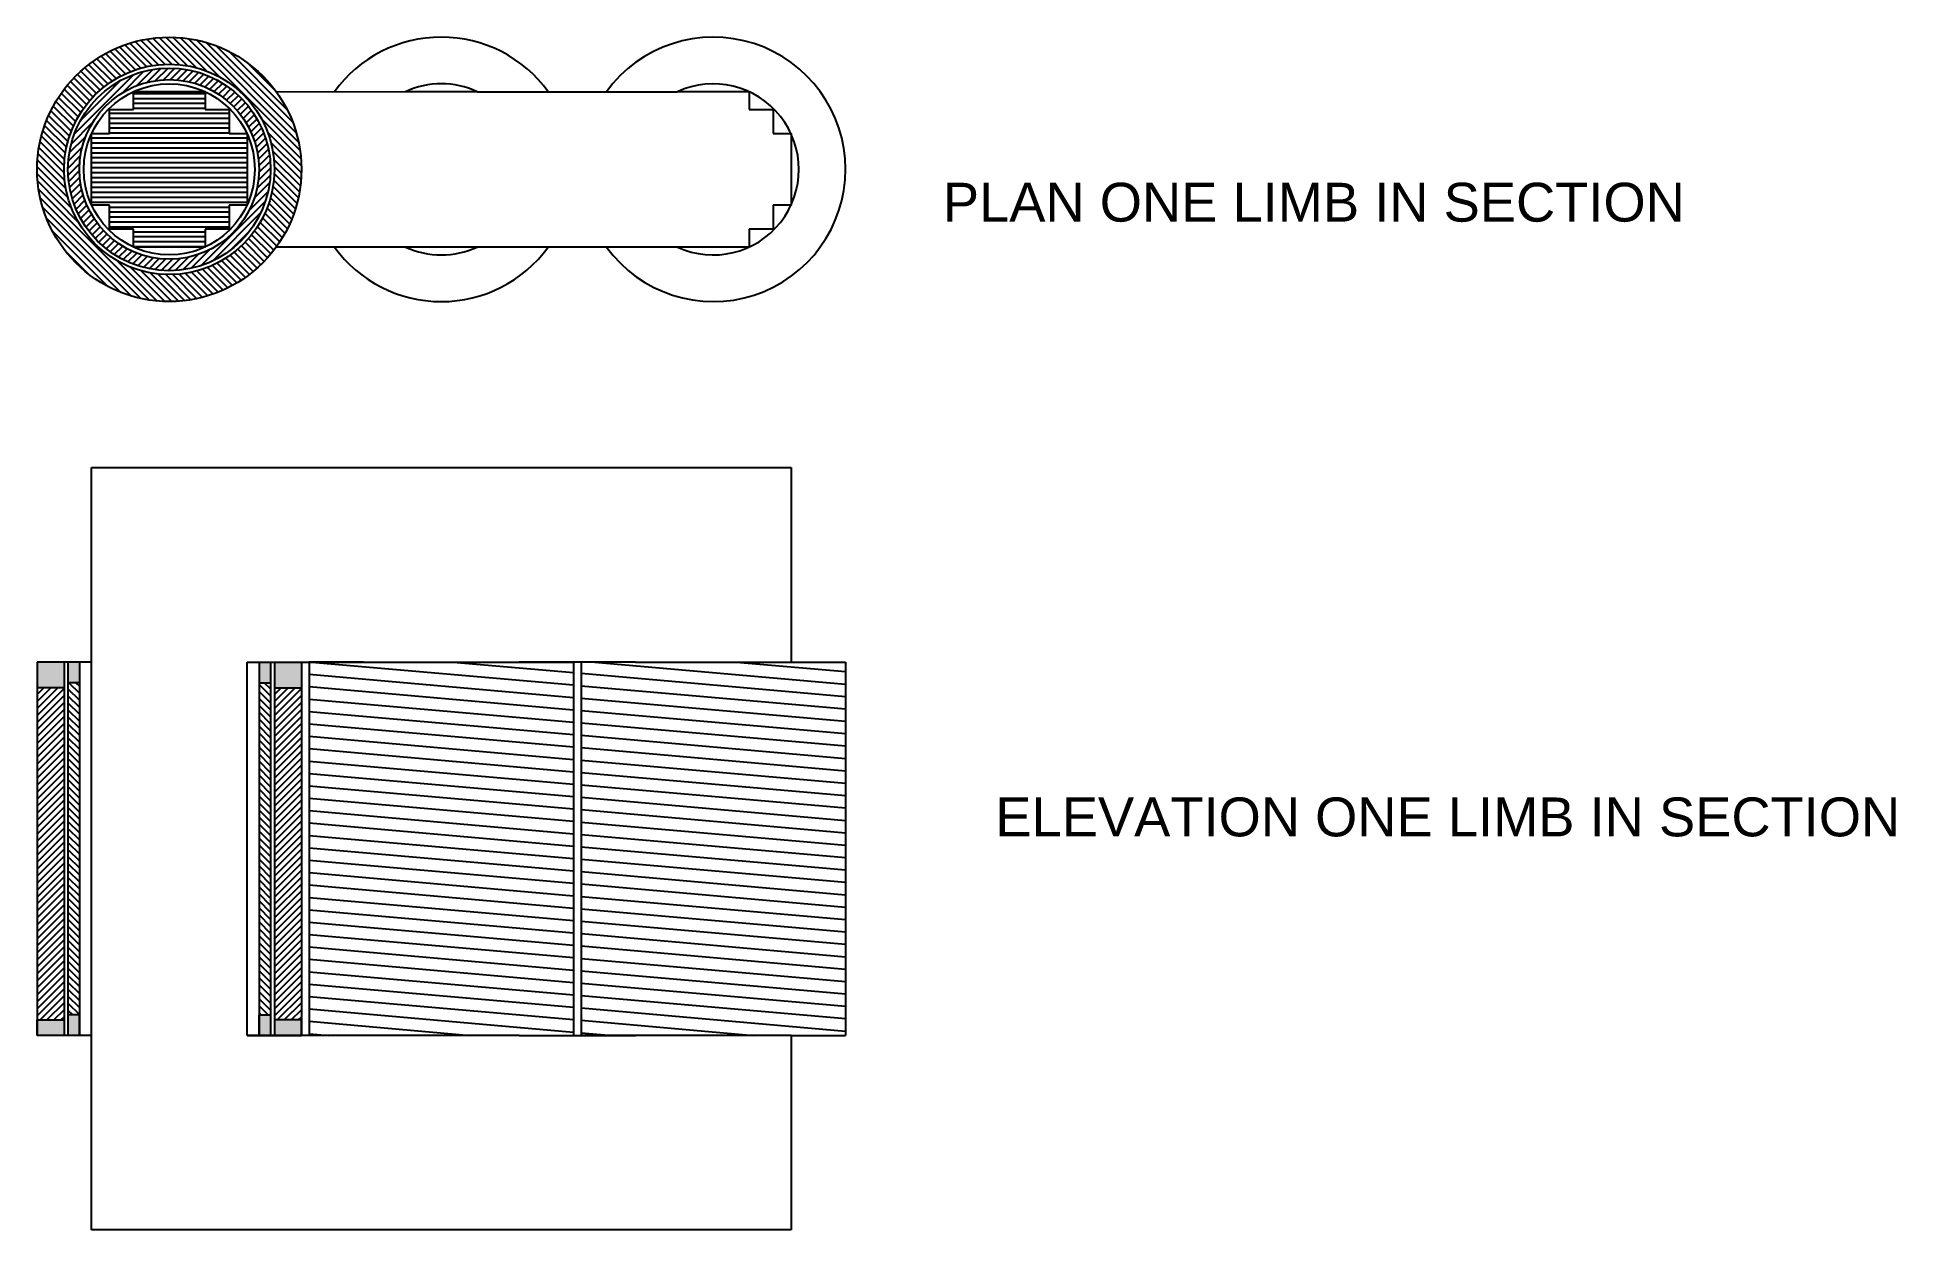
# Model space of a CAD drawing. Header units: millimetres. Extents: x 1800 to 4191, y 213 to 1747.
import ezdxf

# ---------------------------------------------------------------- set-up
doc = ezdxf.new("R2010")
doc.units = ezdxf.units.MM
doc.styles.get("Standard").update_dxf_attribs({"font": 'arial_0.ttf'})

msp = doc.modelspace()

# ---------------------------------------------------------------- hatches: boundary and pattern name
h = msp.add_hatch()
h.set_pattern_fill('ANSI31', color=256, scale=2, angle=90)
h.set_pattern_definition([(135, (1434.071, 1388.529), (-4.49013, -4.49013), [])])
h.paths.add_polyline_path([(1799.5, 1576.6, 1), (2139.5, 1576.6, 1)])
h.paths.add_polyline_path([(2104.8, 1576.6, -1), (1834.2, 1576.6, -1)], flags=16)
h.paths.add_polyline_path([(2099.8, 1576.6, -1), (1839.2, 1576.6, -1)], flags=0)
h.paths.add_polyline_path([(2085, 1576.6, -1), (1854, 1576.6, -1)], flags=0)
h.paths.add_polyline_path([(1923.3, 1676.4), (1923.3, 1676.7), (1923.9, 1676.7, -0.217072), (2015.1, 1676.7), (2015.7, 1676.7), (2015.7, 1676.4, -0.177816), (2069.4, 1622.8), (2069.6, 1622.8), (2069.6, 1622.2, -0.107287), (2079.5, 1576.6, -0.107287), (2069.6, 1531), (2069.6, 1530.4), (2069.4, 1530.4, -0.177816), (2015.7, 1476.7), (2015.7, 1476.5), (2015.1, 1476.5, -0.217072), (1923.9, 1476.5), (1923.3, 1476.5), (1923.3, 1476.7, -0.177816), (1869.7, 1530.4), (1869.4, 1530.4), (1869.4, 1531, -0.107287), (1859.5, 1576.6, -0.107287), (1869.4, 1622.2), (1869.4, 1622.8), (1869.7, 1622.8, -0.177816)], flags=0)
h = msp.add_hatch()
h.set_pattern_fill('ANSI31', color=256, scale=2)
h.set_pattern_definition([(45, (1434.071, 1388.529), (-4.49013, 4.49013), [])])
h.paths.add_polyline_path([(1839.2, 1576.6, 1), (2099.8, 1576.6, 1)])
h.paths.add_polyline_path([(2085, 1576.6, -1), (1854, 1576.6, -1)], flags=16)
h.paths.add_polyline_path([(2015.1, 1676.7), (2015.7, 1676.7), (2015.7, 1676.4, -0.177816), (2069.4, 1622.8), (2069.6, 1622.8), (2069.6, 1622.2, -0.107287), (2079.5, 1576.6, -0.107287), (2069.6, 1531), (2069.6, 1530.4), (2069.4, 1530.4, -0.177816), (2015.7, 1476.7), (2015.7, 1476.5), (2015.1, 1476.5, -0.217072), (1923.9, 1476.5), (1923.3, 1476.5), (1923.3, 1476.7, -0.177816), (1869.7, 1530.4), (1869.4, 1530.4), (1869.4, 1531, -0.107287), (1859.5, 1576.6, -0.107287), (1869.4, 1622.2), (1869.4, 1622.8), (1869.7, 1622.8, -0.177816), (1923.3, 1676.4), (1923.3, 1676.7), (1923.9, 1676.7, -0.217072)], flags=0)
h = msp.add_hatch()
h.set_pattern_fill('ANSI31', color=256, scale=2, angle=135)
h.set_pattern_definition([(180, (1434.071, 1388.529), (-1e-15, -6.35), [])])
h.paths.add_polyline_path([(1923.3, 1653.6), (1923.3, 1676.7), (2015.7, 1676.7), (2015.7, 1653.6), (2046.5, 1653.6), (2046.5, 1622.8), (2069.6, 1622.8), (2069.6, 1530.4), (2046.5, 1530.4), (2046.5, 1499.6), (2015.7, 1499.6), (2015.7, 1476.5), (1923.3, 1476.5), (1923.3, 1499.6), (1892.5, 1499.6), (1892.5, 1530.4), (1869.4, 1530.4), (1869.4, 1622.8), (1892.5, 1622.8), (1892.5, 1653.6)])
h = msp.add_hatch(color=256)
h.dxf.hatch_style = 1
h.paths.add_polyline_path([(1834.2, 943.1), (1799.5, 943.1), (1799.5, 910.1), (1834.2, 910.1)])
h.paths.add_polyline_path([(1854, 943.1), (1839.2, 943.1), (1839.2, 916.6), (1854, 916.6)])
h.paths.add_polyline_path([(1834.2, 483.1), (1799.5, 483.1), (1799.5, 463.1), (1834.2, 463.1)])
h.paths.add_polyline_path([(1854, 489.6), (1839.2, 489.6), (1839.2, 463.1), (1854, 463.1)])
h = msp.add_hatch(color=256)
h.dxf.hatch_style = 1
h.paths.add_polyline_path([(2104.8, 943.1), (2104.8, 910.1), (2139.5, 910.1), (2139.5, 943.1)])
h.paths.add_polyline_path([(2085, 916.6), (2099.8, 916.6), (2099.8, 943.1), (2085, 943.1)])
h.paths.add_polyline_path([(2104.8, 483.1), (2104.8, 463.1), (2139.5, 463.1), (2139.5, 483.1)])
h.paths.add_polyline_path([(2085, 463.1), (2099.8, 463.1), (2099.8, 489.6), (2085, 489.6)])
h = msp.add_hatch()
h.set_pattern_fill('ANSI31', color=256, scale=5, angle=130)
h.paths.add_polyline_path([(2489.5, 943.1), (2419.6, 943.1), (2219.4, 943.1), (2149.5, 943.1), (2149.5, 463.1), (2219.4, 463.1), (2419.6, 463.1), (2489.5, 463.1)])
h.paths.add_polyline_path([(2839.5, 943.1), (2769.6, 943.1), (2569.4, 943.1), (2499.5, 943.1), (2499.5, 463.1), (2569.4, 463.1), (2769.6, 463.1), (2839.5, 463.1)])
h = msp.add_hatch()
h.set_pattern_fill('ANSI31', color=256, scale=2)
h.paths.add_polyline_path([(1834.2, 910.1), (1799.5, 910.1), (1799.5, 483.1), (1834.2, 483.1)])
h = msp.add_hatch()
h.set_pattern_fill('ANSI31', color=256, scale=2, angle=90)
h.paths.add_polyline_path([(1854, 916.6), (1839.2, 916.6), (1839.2, 489.6), (1854, 489.6)])
h = msp.add_hatch()
h.set_pattern_fill('ANSI31', color=256, scale=2, angle=90)
h.paths.add_polyline_path([(2085, 489.6), (2099.8, 489.6), (2099.8, 916.6), (2085, 916.6)])
h = msp.add_hatch()
h.set_pattern_fill('ANSI31', color=256, scale=2)
h.paths.add_polyline_path([(2104.8, 483.1), (2139.5, 483.1), (2139.5, 910.1), (2104.8, 910.1)])

# ---------------------------------------------------------------- linework, layer by layer
for p, q in [((2107.1, 1676.5), (2273.9, 1676.7)), ((2365.7, 1676.4), (2623.3, 1676.4)), ((2273.9, 1476.5), (2106.9, 1476.5)), ((2623.9, 1476.5), (2365.1, 1476.5)), ((1869.4, 943.1), (1869.4, 1193.1)), ((1869.4, 1193.1), (2069.6, 1193.1)), ((1969.5, 1193.1), (2319.5, 1193.1)), ((2219.4, 1193.1), (2419.6, 1193.1)), ((2319.5, 1193.1), (2669.5, 1193.1)), ((2569.4, 1193.1), (2769.6, 1193.1)), ((2769.6, 1193.1), (2769.6, 943.1)), ((1799.5, 943.1), (1799.5, 463.1)), ((1869.4, 943.1), (1799.5, 943.1)), ((1834.2, 943.1), (1834.2, 463.1)), ((1834.2, 943.1), (1834.2, 910.1)), ((1839.2, 943.1), (1839.2, 463.1)), ((1854, 943.1), (1854, 463.1)), ((1854, 943.1), (1854, 916.6)), ((1869.4, 463.1), (1869.4, 943.1)), ((2069.6, 463.1), (2069.6, 943.1)), ((2069.6, 943.1), (2219.4, 943.1)), ((2069.6, 463.1), (2069.6, 943.1)), ((2069.6, 943.1), (2139.5, 943.1)), ((2085, 943.1), (2085, 463.1)), ((2085, 943.1), (2085, 916.6)), ((2099.8, 943.1), (2099.8, 463.1)), ((2104.8, 943.1), (2104.8, 463.1)), ((2104.8, 943.1), (2104.8, 910.1)), ((2139.5, 943.1), (2139.5, 463.1)), ((2149.5, 943.1), (2149.5, 463.1)), ((2219.4, 943.1), (2149.5, 943.1)), ((2219.4, 943.1), (2419.6, 943.1)), ((2569.4, 943.1), (2419.6, 943.1)), ((2419.6, 943.1), (2489.5, 943.1)), ((2489.5, 943.1), (2489.5, 463.1)), ((2499.5, 943.1), (2499.5, 463.1)), ((2569.4, 943.1), (2499.5, 943.1)), ((2569.4, 943.1), (2769.6, 943.1)), ((2769.6, 943.1), (2839.5, 943.1)), ((2839.5, 943.1), (2839.5, 463.1)), ((1834.2, 910.1), (1799.5, 910.1)), ((1854, 916.6), (1839.2, 916.6)), ((2085, 916.6), (2099.8, 916.6)), ((2104.8, 910.1), (2139.5, 910.1)), ((1799.5, 463.1), (1799.5, 483.1)), ((1799.5, 483.1), (1834.2, 483.1)), ((1854, 489.6), (1839.2, 489.6)), ((1854, 463.1), (1854, 489.6)), ((2085, 463.1), (2085, 489.6)), ((2085, 489.6), (2099.8, 489.6)), ((2139.5, 483.1), (2104.8, 483.1)), ((2139.5, 463.1), (2139.5, 483.1)), ((1869.4, 463.1), (1799.5, 463.1)), ((1869.4, 213.1), (1869.4, 463.1)), ((2219.4, 463.1), (2069.6, 463.1)), ((2069.6, 463.1), (2139.5, 463.1)), ((2219.4, 463.1), (2149.5, 463.1)), ((2419.6, 463.1), (2219.4, 463.1)), ((2419.6, 463.1), (2569.4, 463.1)), ((2419.6, 463.1), (2489.5, 463.1)), ((2569.4, 463.1), (2499.5, 463.1)), ((2769.6, 463.1), (2569.4, 463.1)), ((2769.6, 463.1), (2769.6, 213.1)), ((2769.6, 463.1), (2839.5, 463.1)), ((2769.6, 213.1), (1869.4, 213.1))]:
    msp.add_line(p, q)
for points in [[(1923.3, 1653.6), (1923.3, 1676.7), (2015.7, 1676.7), (2015.7, 1653.6)], [(2273.3, 1676.4), (2273.3, 1676.7), (2365.7, 1676.7), (2365.7, 1676.4)], [(2623.3, 1676.4), (2623.3, 1676.7), (2715.7, 1676.7), (2715.7, 1653.6)], [(1892.5, 1622.8), (1892.5, 1653.6), (1923.3, 1653.6)], [(2015.7, 1653.6), (2046.5, 1653.6), (2046.5, 1622.8)], [(2715.7, 1653.6), (2746.5, 1653.6), (2746.5, 1622.8)], [(1892.5, 1530.4), (1869.4, 1530.4), (1869.4, 1622.8), (1892.5, 1622.8)], [(2046.5, 1622.8), (2069.6, 1622.8), (2069.6, 1530.4), (2046.5, 1530.4)], [(2746.5, 1622.8), (2769.6, 1622.8), (2769.6, 1530.4), (2746.5, 1530.4)], [(1923.3, 1499.6), (1892.5, 1499.6), (1892.5, 1530.4)], [(2046.5, 1530.4), (2046.5, 1499.6), (2015.7, 1499.6)], [(2746.5, 1530.4), (2746.5, 1499.6), (2715.7, 1499.6)], [(2015.7, 1499.6), (2015.7, 1476.5), (1923.3, 1476.5), (1923.3, 1499.6)], [(2715.7, 1499.6), (2715.7, 1476.5), (2623.3, 1476.5), (2623.3, 1476.7)], [(2365.7, 1476.7), (2365.7, 1476.5), (2273.3, 1476.5), (2273.3, 1476.7)]]:
    msp.add_lwpolyline(points)
for radius in [170, 135.3, 130.3, 115.5, 110]:
    msp.add_circle((1969.5, 1576.6), radius)
for centre, radius, start, end in [((2319.5, 1576.6), 170, 35.9601, 144.0399), ((2669.5, 1576.6), 170, 216.0736, 144.0399), ((2319.5, 1576.6), 110, 65.1654, 114.8346), ((2669.5, 1576.6), 110, 245.1654, 114.8346), ((2319.5, 1576.6), 170, 216.0736, 323.9264), ((2319.5, 1576.6), 110, 245.1654, 294.8346)]:
    msp.add_arc(centre, radius, start, end)

# ---------------------------------------------------------------- texts
for s, p in [('PLAN ONE LIMB IN SECTION', (2964.8, 1509.4)), ('ELEVATION ONE LIMB IN SECTION', (3032.3, 719))]:
    msp.add_text(s, height=50).set_placement(p)

doc.saveas('drawing.dxf')
